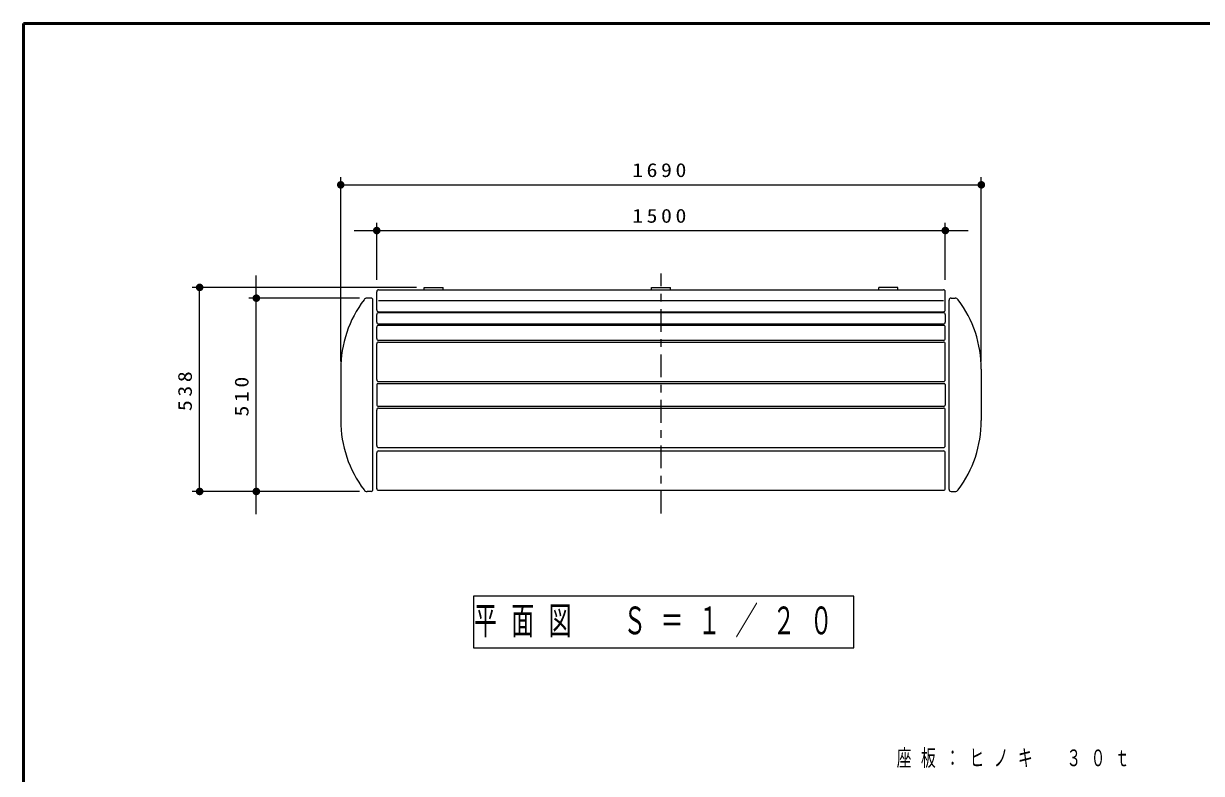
# Model space of a CAD drawing. Units: millimetres on the paper, scale 1:20. Extents: x -365 to 27, y 0 to 257.
# Drawn here: x -365 to -209.6, y 158.1 to 257 of the extents above; entities that cross this region are included whole.
import ezdxf

# ---------------------------------------------------------------- set-up
doc = ezdxf.new("R2010")
doc.units = ezdxf.units.MM
doc.linetypes.add('USER2', pattern=[6, 3, -1, 1, -1])
doc.layers.add('1_20', color=7, linetype='Continuous', lineweight=25)
doc.layers.add('NAKAMURA図枠', color=7, linetype='Continuous', lineweight=13)
doc.styles.add('ＭＳ ゴシック', font='')
doc.styles.get('ＭＳ ゴシック').set_extended_font_data('MS Gothic')

# ---------------------------------------------------------------- blocks, each defined once
blk = doc.blocks.new('filled_dot')
at = {"color": 0, "linetype": 'Continuous', "lineweight": -2, "const_width": 1.25}
blk.add_lwpolyline([(-0.625, 0, 1), (0.625, 0, 1)], format="xyb", close=True, dxfattribs=at)

msp = doc.modelspace()

# ---------------------------------------------------------------- linework, layer by layer
at = {"layer": '1_20', "lineweight": 13}
for p, q in [((-323.157, 212.394), (-323.157, 236.721)), ((-238.657, 212.394), (-238.657, 236.721)), ((-323.157, 235.721), (-238.657, 235.721)), ((-318.407, 223.188), (-318.407, 230.691)), ((-243.407, 223.188), (-243.407, 230.691)), ((-321.407, 229.691), (-240.407, 229.691)), ((-334.294, 192.269), (-334.294, 223.769)), ((-313.157, 222.192), (-342.771, 222.192)), ((-341.771, 195.269), (-341.771, 222.192)), ((-320.688, 220.769), (-335.294, 220.769)), ((-320.688, 195.269), (-342.771, 195.269)), ((-320.688, 195.269), (-335.294, 195.269)), ((-305.632, 181.441), (-305.632, 174.634)), ((-255.492, 181.441), (-305.632, 181.441)), ((-255.492, 174.634), (-255.492, 181.441)), ((-305.632, 174.634), (-255.492, 174.634))]:
    msp.add_line(p, q, dxfattribs=at)
at = {"layer": '1_20', "linetype": 'USER2', "lineweight": 13}
msp.add_line((-280.907, 192.339), (-280.907, 224.016), dxfattribs=at)
at = {"layer": '1_20'}
for p, q in [((-319.157, 220.769), (-319.688, 220.769)), ((-242.657, 220.769), (-242.126, 220.769)), ((-318.907, 195.519), (-318.907, 220.519)), ((-242.907, 195.519), (-242.907, 220.519)), ((-323.157, 211.394), (-323.157, 204.644)), ((-238.657, 211.394), (-238.657, 204.644)), ((-319.157, 195.269), (-319.688, 195.269)), ((-242.657, 195.269), (-242.126, 195.269))]:
    msp.add_line(p, q, dxfattribs=at)
at = {"layer": '1_20', "color": 70}
for p, q in [((-318.407, 219.226), (-318.407, 221.621)), ((-318.157, 221.871), (-243.657, 221.871)), ((-243.407, 219.226), (-243.407, 221.621)), ((-318.157, 220.474), (-243.657, 220.474)), ((-318.407, 217.618), (-318.407, 218.616)), ((-318.157, 218.976), (-243.657, 218.976)), ((-318.157, 218.866), (-243.657, 218.866)), ((-243.407, 218.616), (-243.407, 217.618)), ((-318.407, 215.464), (-318.407, 216.948)), ((-318.157, 217.368), (-243.657, 217.368)), ((-318.157, 217.198), (-243.657, 217.198)), ((-243.407, 215.464), (-243.407, 216.948)), ((-318.407, 210.025), (-318.407, 214.724)), ((-318.157, 215.214), (-243.657, 215.214)), ((-318.157, 214.974), (-243.657, 214.974)), ((-243.407, 210.025), (-243.407, 214.724)), ((-318.157, 209.775), (-243.657, 209.775)), ((-318.407, 209.369), (-318.407, 206.669)), ((-318.257, 209.519), (-243.557, 209.519)), ((-243.407, 209.369), (-243.407, 206.669)), ((-318.407, 201.315), (-318.407, 206.014)), ((-318.257, 206.519), (-243.557, 206.519)), ((-318.157, 206.264), (-243.657, 206.264)), ((-243.407, 201.315), (-243.407, 206.014)), ((-318.157, 201.065), (-243.657, 201.065)), ((-318.157, 200.616), (-243.657, 200.616)), ((-318.407, 195.635), (-318.407, 200.366)), ((-243.407, 195.635), (-243.407, 200.366)), ((-318.157, 195.425), (-243.657, 195.425))]:
    msp.add_line(p, q, dxfattribs=at)
at = {"layer": '1_20', "color": 2}
for p, q in [((-312.157, 222.192), (-309.657, 222.192)), ((-312.157, 221.871), (-312.157, 222.192)), ((-309.657, 221.871), (-309.657, 222.192)), ((-282.157, 222.192), (-279.657, 222.192)), ((-282.157, 221.871), (-282.157, 222.192)), ((-279.657, 221.871), (-279.657, 222.192)), ((-249.657, 222.192), (-252.157, 222.192)), ((-252.157, 221.871), (-252.157, 222.192)), ((-249.657, 221.871), (-249.657, 222.192))]:
    msp.add_line(p, q, dxfattribs=at)
at = {"layer": '1_20'}
for centre, radius, start, end in [((-319.688, 220.269), 0.5, 90, 143.00862), ((-319.157, 220.519), 0.25, 0, 90), ((-242.657, 220.519), 0.25, 90, 180), ((-242.126, 220.269), 0.5, 36.99138, 90), ((-307.907, 211.394), 15.25, 143.00862, 180), ((-253.907, 211.394), 15.25, 0, 36.99138), ((-307.907, 204.644), 15.25, 180, 216.99138), ((-253.907, 204.644), 15.25, 323.00862, 0), ((-319.688, 195.769), 0.5, 216.99138, 270), ((-319.157, 195.519), 0.25, 270, 0), ((-242.657, 195.519), 0.25, 180, 270), ((-242.126, 195.769), 0.5, 270, 323.00862)]:
    msp.add_arc(centre, radius, start, end, dxfattribs=at)
at = {"layer": '1_20', "color": 70}
for centre, radius, start, end in [((-318.157, 221.621), 0.25, 90, 180), ((-243.657, 221.621), 0.25, 0, 90), ((-318.157, 219.226), 0.25, 180, 270), ((-243.657, 219.226), 0.25, 270, 0), ((-318.157, 218.616), 0.25, 90, 180), ((-318.157, 217.618), 0.25, 180, 270), ((-243.657, 218.616), 0.25, 0, 90), ((-243.657, 217.618), 0.25, 270, 0), ((-318.157, 216.948), 0.25, 90, 180), ((-243.657, 216.948), 0.25, 0, 90), ((-318.157, 215.464), 0.25, 180, 270), ((-318.157, 214.724), 0.25, 90, 180), ((-243.657, 215.464), 0.25, 270, 0), ((-243.657, 214.724), 0.25, 0, 90), ((-318.157, 210.025), 0.25, 180, 270), ((-243.657, 210.025), 0.25, 270, 0), ((-318.257, 209.369), 0.15, 90, 180), ((-243.557, 209.369), 0.15, 0, 90), ((-318.257, 206.669), 0.15, 180, 270), ((-243.557, 206.669), 0.15, 270, 0), ((-318.157, 206.014), 0.25, 90, 180), ((-243.657, 206.014), 0.25, 0, 90), ((-318.157, 201.315), 0.25, 180, 270), ((-318.157, 200.366), 0.25, 90, 180), ((-243.657, 201.315), 0.25, 270, 0), ((-243.657, 200.366), 0.25, 0, 90), ((-318.157, 195.675), 0.25, 180, 270), ((-243.657, 195.675), 0.25, 270, 0)]:
    msp.add_arc(centre, radius, start, end, dxfattribs=at)
at = {"layer": 'NAKAMURA図枠', "lineweight": 50}
for p, q in [((-365, 257), (-365, 0)), ((0, 257), (-365, 257))]:
    msp.add_line(p, q, dxfattribs=at)

# ---------------------------------------------------------------- block references
at = {"layer": '1_20', "lineweight": 13, "xscale": 0.4, "yscale": 0.4}
for p in [(-323.157, 235.721), (-243.407, 229.691)]:
    msp.add_blockref('filled_dot', p, dxfattribs=at)
for p, rotation in [((-238.657, 235.721), 180), ((-318.407, 229.691), 180), ((-341.771, 222.192), 270), ((-334.294, 220.769), 90), ((-341.771, 195.269), 90), ((-334.294, 195.269), 270)]:
    msp.add_blockref('filled_dot', p, dxfattribs=dict(at, rotation=rotation))

# ---------------------------------------------------------------- texts
at = {"layer": '1_20', "style": 'ＭＳ ゴシック'}
for s, insert, char_height, attachment_point in [('\\T1.33;\\W1.15;1690', (-280.907, 236.721), 1.833, 8), ('\\T1.33;\\W1.15;1500', (-280.907, 230.691), 1.833, 8), ('\\T1.64;\\W0.6;平面図\u3000Ｓ＝１／２０', (-305.562, 178.038), 3.666, 4), ('\\T1.64;\\W0.65;座板：ヒノキ\u3000３０ｔ', (-249.817, 159.999), 2.199, 4)]:
    msp.add_mtext(s, dxfattribs=dict(at, insert=insert, char_height=char_height, attachment_point=attachment_point))
at = {"layer": '1_20', "char_height": 1.833, "attachment_point": 8, "rotation": 90, "style": 'ＭＳ ゴシック'}
for s, insert in [('\\T1.33;\\W1.15;538', (-342.771, 208.731)), ('\\T1.33;\\W1.15;510', (-335.294, 208.019))]:
    msp.add_mtext(s, dxfattribs=dict(at, insert=insert))

doc.saveas('drawing.dxf')
